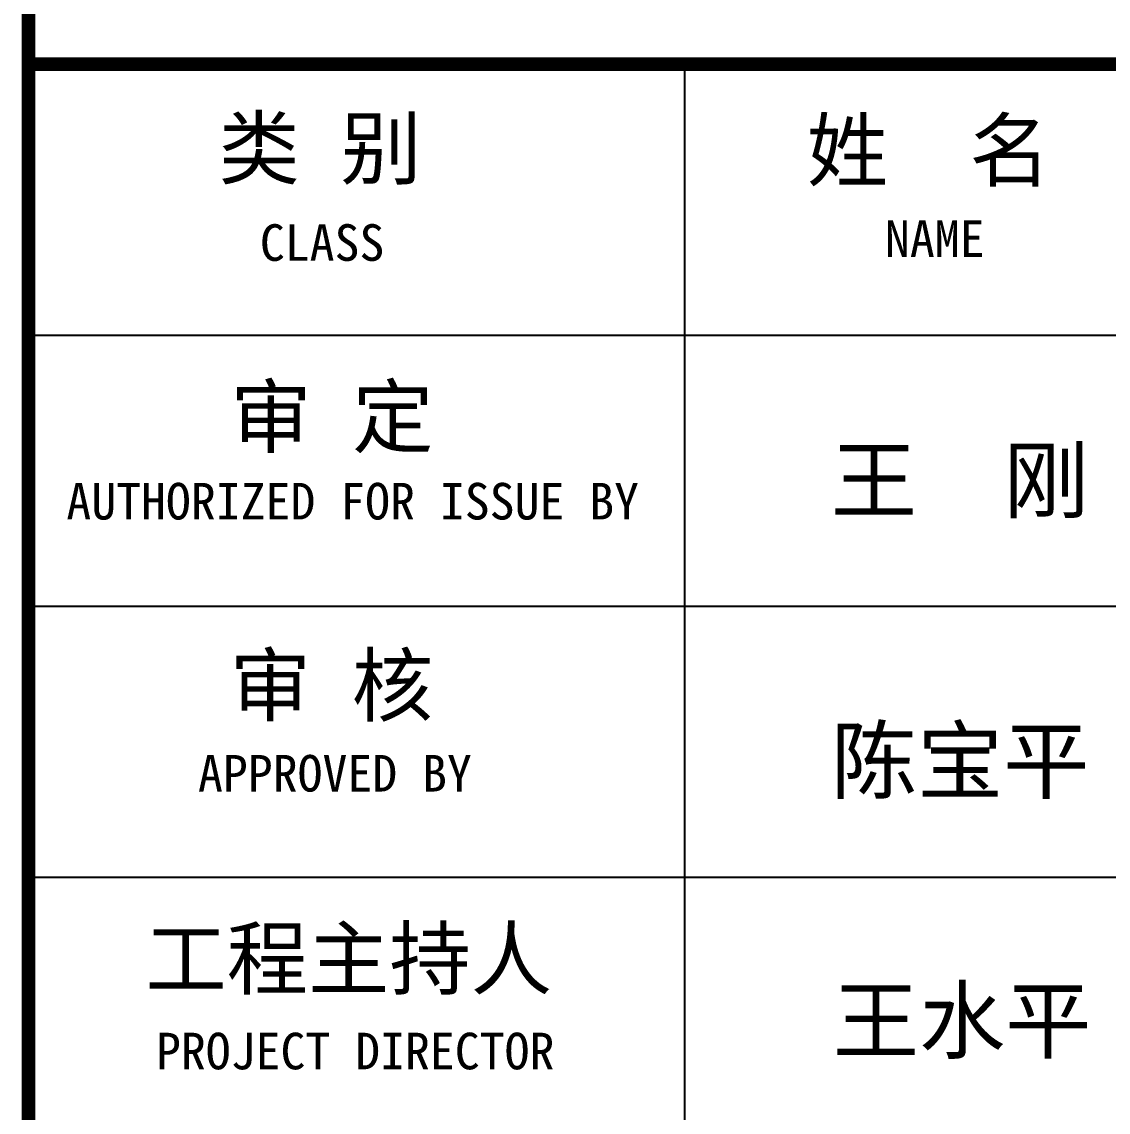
# Model space of a CAD drawing. Extents: x 36360094 to 36697644, y 75306 to 425482.
# Drawn here: x 36691013 to 36694419, y 396918 to 400337 of the extents above; entities that cross this region are included whole.
import ezdxf

# ---------------------------------------------------------------- set-up
doc = ezdxf.new("R2010")
doc.units = 0
doc.header["$LTSCALE"] = 1000
doc.header["$MEASUREMENT"] = 0
doc.layers.get('0').update_dxf_attribs({"linetype": 'CONTINUOUS'})
doc.layers.add('PUB_TEXT', color=7, linetype='CONTINUOUS')
doc.layers.add('PUB_TITLE', color=4, linetype='CONTINUOUS')
doc.styles.add('TQ', font='')
doc.styles.get('TQ').set_extended_font_data('SimSun')

# ---------------------------------------------------------------- blocks, each defined once
blk = doc.blocks.new('tk0')
at = {"layer": 'PUB_TITLE'}
for p, q in [((32854180.8, -1261723.5), (32854180.8, -1249823.5)), ((32850066.8, -1251523.5), (32861286.8, -1251523.5)), ((32850066.8, -1253223.5), (32861286.8, -1253223.5)), ((32850066.8, -1254923.5), (32861286.8, -1254923.5))]:
    blk.add_line(p, q, dxfattribs=at)
at = {"layer": 'PUB_TITLE', "lineweight": 40, "const_width": 85}
for points in [[(32850066.8, -1201267.4), (32850066.8, -1281267.4)], [(32850066.8, -1249823.5), (32861286.8, -1249823.5)]]:
    blk.add_lwpolyline(points, dxfattribs=at)
at = {"layer": 'PUB_TEXT', "style": 'TQ'}
for s, p in [('王  刚', (32855097.7, -1252630.4)), ('陈宝平', (32855097.7, -1254389.9)), ('王水平', (32855109.8, -1256019.3))]:
    blk.add_text(s, height=396, dxfattribs=at).set_placement(p)
at = {"layer": 'PUB_TEXT', "attachment_point": 1, "style": 'TQ'}
for s, insert, char_height, width in [('类 别', (32851256.8, -1250163.5), 374, 2223.6), ('姓  名', (32854946.3, -1250177.3), 374, 2324.969), ('CLASS', (32851516.6, -1250827.8), 229.5, 4799.1), ('NAME', (32855436.2, -1250803.3), 229.5, 4799.1), ('审 定', (32851331.1, -1251847.8), 374, 1610.681), ('AUTHORIZED FOR ISSUE BY', (32850303.4, -1252450.1), 229.5, 4799.1), ('审 核', (32851327.9, -1253532.8), 374, 2855.712), ('APPROVED BY', (32851128.9, -1254156.5), 229.5, 4799.1), ('工程主持人', (32850798.6, -1255246.3), 374, 3479.125), ('PROJECT DIRECTOR', (32850865.5, -1255898.7), 229.5, 4799.1)]:
    blk.add_mtext(s, dxfattribs=dict(at, insert=insert, char_height=char_height, width=width))

msp = doc.modelspace()

# ---------------------------------------------------------------- block references
at = {"xscale": 0.5, "yscale": 0.5, "zscale": 0.5}
msp.add_blockref('tk0', (20266000.9, 1025116.1), dxfattribs=at)

doc.saveas('drawing.dxf')
